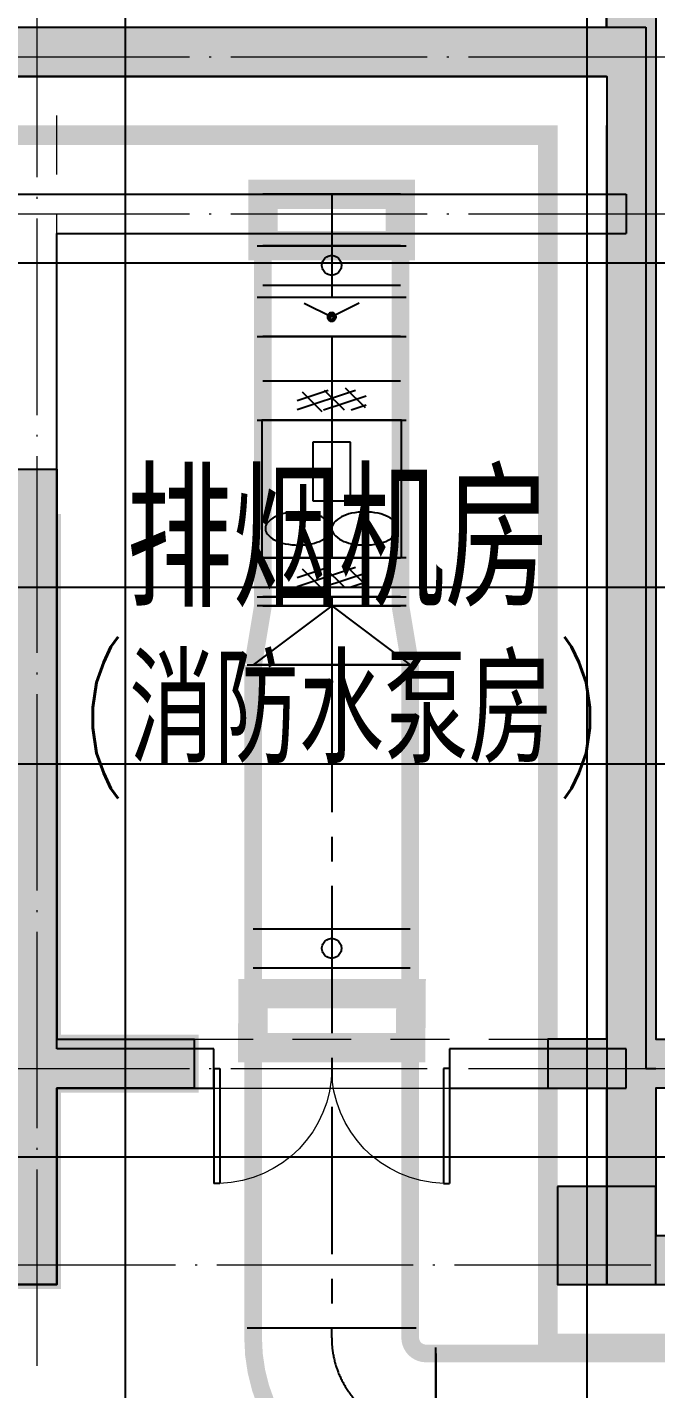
# Model space of a CAD drawing. Extents: x 369444 to 684549, y -549309 to 575337.
# Drawn here: x 577324 to 580524, y 265177 to 272107 of the extents above; entities that cross this region are included whole.
import ezdxf

# ---------------------------------------------------------------- set-up
doc = ezdxf.new("R2010")
doc.units = 0
doc.header["$LTSCALE"] = 1000
doc.header["$MEASUREMENT"] = 0
for name, pattern in [('CENTER2', [1.125, 0.75, -0.125, 0.125, -0.125]), ('DASH', [0.35, 0.25, -0.1]), ('DOTE', [2.42, 2, -0.2, 0.02, -0.2]), ('线型3', [500, 300, -200])]:
    doc.linetypes.add(name, pattern=pattern)
for name, color, linetype in [('00', 4, 'Continuous'), ('COLUMN', 9, 'Continuous'), ('DOTE', 1, 'Continuous'), ('DUCT-排烟中心线', 5, 'CENTER2'), ('DUCT-排烟法兰', 4, 'Continuous'), ('DUCT-排烟管', 2, 'Continuous'), ('DUCT-排烟管端线', 4, 'Continuous'), ('DUCT-排烟阀门', 7, 'Continuous'), ('PUB_HATCH', 8, 'Continuous'), ('T-填充', 8, 'Continuous'), ('WALL', 9, 'Continuous'), ('WINDOW', 4, 'Continuous'), ('砼墙', 151, 'Continuous'), ('防火分区线', 7, 'Continuous'), ('颜洞口', 1, 'Continuous'), ('风管标注', 3, 'Continuous')]:
    doc.layers.add(name, color=color, linetype=linetype)
for name, color, linetype, lineweight in [('DOTE2', 122, 'DOTE', 9), ('TEXT', 7, 'Continuous', 13), ('梁', 4, 'Continuous', 18), ('梁虚线', 134, '线型3', 18)]:
    doc.layers.add(name, color=color, linetype=linetype, lineweight=lineweight)
doc.styles.add('_HZTXT', font='txt.shx', dxfattribs={"width": 0.8, "bigfont": 'HZTXT.shx'})

# ---------------------------------------------------------------- blocks, each defined once
blk = doc.blocks.new('$DorLib2D$00000002')
for p, q in [((-0.5, 0), (-0.5, 0.4875)), ((-0.475, 0.4875), (-0.5, 0.4875)), ((-0.475, 0), (-0.475, 0.4875)), ((0.475, 0), (0.475, 0.4875)), ((0.475, 0.4875), (0.5, 0.4875)), ((0.5, 0), (0.5, 0.4875)), ((-0.5, 0), (-0.475, 0)), ((0.5, 0), (0.475, 0))]:
    blk.add_line(p, q)
at = {"lineweight": 13}
for centre, start, end in [((-0.4875, 0), 0, 88.53072), ((0.4875, 0), 91.46928, 180)]:
    blk.add_arc(centre, 0.4875, start, end, dxfattribs=at)
blk = doc.blocks.new('column500')
h = blk.add_hatch(color=0)
h.dxf.hatch_style = 1
h.paths.add_polyline_path([(-216380.9, -381439.9), (-215880.9, -381439.9), (-215880.9, -380939.9), (-216380.9, -380939.9)])
at = {"color": 0}
blk.add_lwpolyline([(-216380.9, -381439.9), (-215880.9, -381439.9), (-215880.9, -380939.9), (-216380.9, -380939.9)], close=True, dxfattribs=at)
blk = doc.blocks.new('N-风管')
at = {"color": 0}
for p, q in [((38489414475.66449, 3905364580.899136, 3000.000007), (38489414475.66449, 3905363880.899136, 3000.000007)), ((38489415185.66449, 3905364580.899136, 3000.000007), (38489414475.66449, 3905364580.899136, 3000.000007)), ((38489415185.66449, 3905363880.899136, 3000.000007), (38489415185.66449, 3905364580.899136, 3000.000007)), ((38489414735.041908, 3905364468.535142, 3000.000007), (38489414735.041908, 3905364169.330482, 3000.000007)), ((38489414926.287071, 3905364468.535142, 3000.000007), (38489414735.041908, 3905364468.535142, 3000.000007)), ((38489414926.287071, 3905364169.330482, 3000.000007), (38489414926.287071, 3905364468.535142, 3000.000007)), ((38489414735.041908, 3905364169.330482, 3000.000007), (38489414926.287071, 3905364169.330482, 3000.000007)), ((38489414830.66449, 3905364169.330482, 3000.000007), (38489414830.66449, 3905364028.952913, 3000.000007)), ((38489414475.66449, 3905363880.899136, 3000.000007), (38489415185.66449, 3905363880.899136, 3000.000007))]:
    blk.add_line(p, q, dxfattribs=at)
for centre, major_axis, ratio, start_param, end_param in [((38489414635.988892, 3905363907.189114, 3000.000007), (206.37381, 0.001272), 0.9859152585, 1.7782642591, 2.0409758912), ((38489414661.490662, 3905363787.748689, 3000.000007), (330.175507, 0.000201), 0.9859154169, 1.5707957264, 1.7782697802), ((38489414661.490662, 3905363787.748689, 3000.000007), (-330.175507, 0.000201), 0.9859154169, 4.504915527, 4.7123895807), ((38489414686.992432, 3905363907.189114, 3000.000007), (-206.37381, 0.001272), 0.9859152585, 4.2422094159, 4.5049210481), ((38489414974.336548, 3905363907.189114, 3000.000007), (206.37381, 0.001272), 0.9859152585, 1.7782642591, 2.0409758912), ((38489414999.838318, 3905363787.748689, 3000.000007), (330.175507, 0.000201), 0.9859154169, 1.5707957264, 1.7782697802), ((38489414999.838318, 3905363787.748689, 3000.000007), (-330.175507, 0.000201), 0.9859154169, 4.504915527, 4.7123895807), ((38489415025.340088, 3905363907.189114, 3000.000007), (-206.37381, 0.001272), 0.9859152585, 4.2422094159, 4.5049210481), ((38489414539.222397, 3905364028.952913, 3000.000007), (46.022865, 0.000058), 0.9859152477, 2.4577341047, 3.1415913761), ((38489414539.222397, 3905364028.952913, 3000.000007), (-46.022865, 0.000058), 0.9859152477, 0.0000012774, 0.6838585489), ((38489414597.267731, 3905363982.30879, 3000.000007), (-120.90634, 0.001657), 0.9859156664, -1.1005968998, -0.6838432976), ((38489414725.713577, 3905363982.30879, 3000.000007), (120.906346, 0.001786), 0.9859156223, 0.6838422116, 1.1005958056), ((38489414783.758919, 3905364028.952913, 3000.000007), (46.022858, 0.001028), 0.9859148477, -0.0000226453, 0.6838350919), ((38489414783.758919, 3905364028.952913, 3000.000007), (-46.022858, 0.001028), 0.9859148477, 2.4577575617, 3.1416152989), ((38489414877.570061, 3905364028.952913, 3000.000007), (-46.022858, 0.001028), 0.9859148477, -0.6838350919, 0.0000226453), ((38489414877.570061, 3905364028.952913, 3000.000007), (46.022858, 0.001028), 0.9859148477, 3.1415700082, 3.8254277455), ((38489414935.615387, 3905363982.30879, 3000.000007), (-120.906346, 0.001786), 0.9859156223, -1.1005958056, -0.6838422116), ((38489415064.061249, 3905363982.30879, 3000.000007), (120.90634, 0.001657), 0.9859156664, 0.6838432976, 1.1005968998), ((38489415122.106583, 3905364028.952913, 3000.000007), (-46.022865, 0.000058), 0.9859152477, 3.141593931, 3.8254512025), ((38489415122.106583, 3905364028.952913, 3000.000007), (46.022865, 0.000058), 0.9859152477, -0.6838585489, -0.0000012774), ((38489414597.267731, 3905364075.597037, 3000.000007), (120.906345, 0.001354), 0.9859156512, 3.8254384727, 4.2421920455), ((38489414635.988892, 3905364150.716713, 3000.000007), (-206.37381, 0.001271), 0.9859152599, 1.1006167599, 1.3633283918), ((38489414686.992432, 3905364150.716713, 3000.000007), (206.37381, 0.001271), 0.9859152599, -1.3633283918, -1.1006167599), ((38489414725.713577, 3905364075.597037, 3000.000007), (-120.906351, 0.001483), 0.985915607, 2.0409943559, 2.4577479204), ((38489414935.615387, 3905364075.597037, 3000.000007), (120.906351, 0.001483), 0.985915607, 3.8254373867, 4.2421909512), ((38489414974.336548, 3905364150.716713, 3000.000007), (-206.37381, 0.001271), 0.9859152599, 1.1006167599, 1.3633283918), ((38489415025.340088, 3905364150.716713, 3000.000007), (206.37381, 0.001271), 0.9859152599, -1.3633283918, -1.1006167599), ((38489415064.061249, 3905364075.597037, 3000.000007), (-120.906345, 0.001354), 0.9859156512, 2.0409932617, 2.4577468345), ((38489414661.490662, 3905364270.157137, 3000.000007), (330.175485, 0.000044), 0.9859154814, 4.5049147821, 4.71238885), ((38489414661.490662, 3905364270.157137, 3000.000007), (-330.175485, 0.000044), 0.9859154814, 1.5707964572, 1.778270525), ((38489414999.838318, 3905364270.157137, 3000.000007), (330.175485, 0.000044), 0.9859154814, 4.5049147821, 4.71238885), ((38489414999.838318, 3905364270.157137, 3000.000007), (-330.175485, 0.000044), 0.9859154814, 1.5707964572, 1.778270525)]:
    blk.add_ellipse(centre, major_axis=major_axis, ratio=ratio, start_param=start_param, end_param=end_param, dxfattribs=at)
for p in [(38489414830.66449, 3905364580.899136, 3000.000007), (38489414830.66449, 3905363880.899136, 3000.000007)]:
    blk.add_point(p, dxfattribs=at)
at = {"layer": 'DUCT-排烟中心线', "color": 0}
for p, q in [((38489414830.66449, 3905365730.369666), (38489414830.66449, 3905365468.366005)), ((38489414830.66449, 3905365468.366005), (38489414830.66449, 3905365205.724266)), ((38489414830.66449, 3905365005.724267), (38489414830.66449, 3905364580.899136)), ((38489414830.66449, 3905364580.899136), (38489414830.66449, 3905363880.499135)), ((38489414830.66449, 3905363680.499136), (38489414830.66449, 3905363634.940663)), ((38489414830.66449, 3905363634.940663), (38489414830.66449, 3905363334.940663)), ((38489414830.66449, 3905363334.840663), (38489414830.66449, 3905359960.373012)), ((38489414830.66449, 3905359910.373012), (38489414830.66449, 3905359960.373012))]:
    blk.add_line(p, q, dxfattribs=at)
blk.add_arc((38489415310.66449, 3905359910.373012), 480, 180.0000000569, 270, dxfattribs=at)
at = {"layer": 'DUCT-排烟法兰', "color": 0}
for p, q in [((38489414450.66449, 3905365468.466005), (38489415210.66449, 3905365468.466005)), ((38489414450.66449, 3905365205.824266), (38489415210.66449, 3905365205.824266)), ((38489414450.66449, 3905365005.624266), (38489415210.66449, 3905365005.624266)), ((38489414450.66449, 3905364580.799136), (38489415210.66449, 3905364580.799136)), ((38489414450.66449, 3905363880.599136), (38489415210.66449, 3905363880.599136)), ((38489414450.66449, 3905363680.399136), (38489415210.66449, 3905363680.399136)), ((38489415210.66449, 3905363635.040663), (38489414450.66449, 3905363635.040663)), ((38489414400.66449, 3905363334.840663), (38489415260.66449, 3905363334.840663)), ((38489414400.66449, 3905359960.473011), (38489415260.66449, 3905359960.473011)), ((38489415360.764488, 3905359000.373012), (38489415360.764488, 3905359860.373012))]:
    blk.add_line(p, q, dxfattribs=at)
at = {"layer": 'DUCT-排烟管', "color": 0}
for q in [(38489414430.66449, 3905363334.940663), (38489415230.66449, 3905363334.940663)]:
    blk.add_line((38489414830.66449, 3905363634.940663), q, dxfattribs=at)
at = {"layer": 'DUCT-排烟管', "color": 0, "const_width": 90}
for points in [[(38489414480.66449, 3905365730.369666), (38489414480.66449, 3905365468.366005)], [(38489415180.66449, 3905365468.366005), (38489415180.66449, 3905365730.369666)], [(38489414480.66449, 3905365268.366005), (38489414480.66449, 3905365468.366005)], [(38489414480.66449, 3905365468.366005), (38489414480.66449, 3905365205.724266)], [(38489415180.66449, 3905365468.366005), (38489415180.66449, 3905365268.366005)], [(38489415180.66449, 3905365205.724266), (38489415180.66449, 3905365468.366005)], [(38489414480.66449, 3905365005.724266), (38489414480.66449, 3905365205.724266)], [(38489415180.66449, 3905365205.724266), (38489415180.66449, 3905365005.724266)], [(38489414480.66449, 3905365005.724267), (38489414480.66449, 3905364580.899136)], [(38489415180.66449, 3905364580.899136), (38489415180.66449, 3905365005.724267)], [(38489414480.66449, 3905364580.899136), (38489414480.66449, 3905364780.899136)], [(38489415180.66449, 3905364780.899136), (38489415180.66449, 3905364580.899136)], [(38489414480.66449, 3905364580.899136), (38489414480.66449, 3905363880.499135)], [(38489415180.66449, 3905363880.499135), (38489415180.66449, 3905364580.899136)], [(38489414480.66449, 3905363680.499136), (38489414480.66449, 3905363880.499136)], [(38489415180.66449, 3905363880.499136), (38489415180.66449, 3905363680.499136)], [(38489414480.66449, 3905363634.940663), (38489414430.66449, 3905363334.940663)], [(38489414480.66449, 3905363680.499136), (38489414480.66449, 3905363634.940663)], [(38489415180.66449, 3905363634.940663), (38489415180.66449, 3905363680.499136)], [(38489415180.66449, 3905363634.940663), (38489415230.66449, 3905363334.940663)], [(38489414430.66449, 3905363334.840663), (38489414430.66449, 3905359960.373012)], [(38489415230.66449, 3905359960.373012), (38489415230.66449, 3905363334.840663)], [(38489414430.66449, 3905361792.162667), (38489414430.66449, 3905361992.162667)], [(38489415230.66449, 3905361992.162667), (38489415230.66449, 3905361792.162667)], [(38489414430.66449, 3905359910.373012), (38489414430.66449, 3905359960.373012)], [(38489415230.66449, 3905359960.373012), (38489415230.66449, 3905359910.373012)], [(38489415310.66449, 3905359830.373012), (38489415360.66449, 3905359830.373012)], [(38489441842.527267, 3905359830.373012), (38489415360.66449, 3905359830.373012)]]:
    blk.add_lwpolyline(points, dxfattribs=at)
at = {"layer": 'DUCT-排烟管', "color": 0, "extrusion": (0, 0, -1), "const_width": 90}
for points in [[(-38489415310.66449, 3905359030.373012, 0.4142135622), (-38489414430.66449, 3905359910.373012)], [(-38489415310.66449, 3905359830.373012, 0.4142135624), (-38489415230.66449, 3905359910.373012)]]:
    blk.add_lwpolyline(points, format="xyb", dxfattribs=at)
at = {"layer": 'DUCT-排烟管端线', "color": 0}
for p, q in [((38489415180.66449, 3905365730.369666), (38489414480.66449, 3905365730.369666)), ((38489414480.66449, 3905365468.366005), (38489415180.66449, 3905365468.366005)), ((38489414480.66449, 3905365468.366005), (38489415180.66449, 3905365468.366005)), ((38489415180.66449, 3905365468.366005), (38489414480.66449, 3905365468.366005)), ((38489414480.66449, 3905365268.366005), (38489415180.66449, 3905365268.366005)), ((38489414480.66449, 3905365205.724266), (38489415180.66449, 3905365205.724266)), ((38489414480.66449, 3905365205.724266), (38489415180.66449, 3905365205.724266)), ((38489415180.66449, 3905365005.724267), (38489414480.66449, 3905365005.724267)), ((38489414480.66449, 3905365005.724266), (38489415180.66449, 3905365005.724266)), ((38489414480.66449, 3905364780.899136), (38489415180.66449, 3905364780.899136)), ((38489414480.66449, 3905364580.899136), (38489415180.66449, 3905364580.899136)), ((38489414480.66449, 3905364580.899136), (38489415180.66449, 3905364580.899136)), ((38489415180.66449, 3905364580.899136), (38489414480.66449, 3905364580.899136)), ((38489414480.66449, 3905363880.499136), (38489415180.66449, 3905363880.499136)), ((38489414480.66449, 3905363880.499135), (38489415180.66449, 3905363880.499135)), ((38489414480.66449, 3905363680.499136), (38489415180.66449, 3905363680.499136)), ((38489415180.66449, 3905363680.499136), (38489414480.66449, 3905363680.499136)), ((38489414480.66449, 3905363634.940663), (38489415180.66449, 3905363634.940663)), ((38489415180.66449, 3905363634.940663), (38489414480.66449, 3905363634.940663)), ((38489414430.66449, 3905363334.940663), (38489415230.66449, 3905363334.940663)), ((38489415230.66449, 3905363334.840663), (38489414430.66449, 3905363334.840663)), ((38489414430.66449, 3905361992.162667), (38489415230.66449, 3905361992.162667)), ((38489414430.66449, 3905361792.162667), (38489415230.66449, 3905361792.162667)), ((38489414430.66449, 3905359960.373012), (38489415230.66449, 3905359960.373012)), ((38489414430.66449, 3905359960.373012), (38489415230.66449, 3905359960.373012)), ((38489415360.66449, 3905359030.373012), (38489415360.66449, 3905359830.373012)), ((38489415360.66449, 3905359830.373012), (38489415360.66449, 3905359030.373012))]:
    blk.add_line(p, q, dxfattribs=at)
at = {"layer": 'DUCT-排烟阀门', "color": 0}
for p, q in [((38489414806.576813, 3905365412.181339), (38489414812.258263, 3905365414.85483)), ((38489414812.258263, 3905365414.85483), (38489414818.230003, 3905365416.795164)), ((38489414818.230003, 3905365416.795164), (38489414824.397827, 3905365417.97174)), ((38489414824.397827, 3905365417.97174), (38489414830.66449, 3905365418.366005)), ((38489414830.66449, 3905365455.866005), (38489414830.66449, 3905365280.866005)), ((38489414830.66449, 3905365418.366005), (38489414836.931152, 3905365417.971741)), ((38489414836.931152, 3905365417.971741), (38489414843.098984, 3905365416.795164)), ((38489414843.098984, 3905365416.795164), (38489414849.070717, 3905365414.85483)), ((38489414849.070717, 3905365414.85483), (38489414854.752167, 3905365412.18134)), ((38489414780.763153, 3905365371.505531), (38489414781.550133, 3905365377.735071)), ((38489414780.763153, 3905365365.226479), (38489414780.763153, 3905365371.505531)), ((38489414781.550133, 3905365358.99694), (38489414780.763153, 3905365365.226479)), ((38489414781.550133, 3905365377.735071), (38489414783.111656, 3905365383.816855)), ((38489414783.111656, 3905365352.915155), (38489414781.550133, 3905365358.99694)), ((38489414783.111656, 3905365383.816855), (38489414785.423126, 3905365389.65497)), ((38489414785.423126, 3905365347.077041), (38489414783.111656, 3905365352.915155)), ((38489414785.423126, 3905365389.65497), (38489414788.448097, 3905365395.157345)), ((38489414788.448097, 3905365341.574666), (38489414785.423126, 3905365347.077041)), ((38489414788.448097, 3905365395.157345), (38489414792.138817, 3905365400.237205)), ((38489414792.138817, 3905365400.237205), (38489414796.437134, 3905365404.814437)), ((38489414796.437134, 3905365404.814437), (38489414801.27523, 3905365408.816855)), ((38489414801.27523, 3905365408.816855), (38489414806.576813, 3905365412.181339)), ((38489414854.752167, 3905365412.18134), (38489414860.053749, 3905365408.816855)), ((38489414860.053749, 3905365408.816855), (38489414864.891853, 3905365404.814437)), ((38489414864.891853, 3905365404.814437), (38489414869.190163, 3905365400.237205)), ((38489414869.190163, 3905365400.237205), (38489414872.880882, 3905365395.157345)), ((38489414872.880882, 3905365395.157345), (38489414875.905853, 3905365389.65497)), ((38489414875.905853, 3905365347.077041), (38489414872.880882, 3905365341.574666)), ((38489414875.905853, 3905365389.65497), (38489414878.217323, 3905365383.816855)), ((38489414878.217323, 3905365352.915156), (38489414875.905853, 3905365347.077041)), ((38489414878.217323, 3905365383.816855), (38489414879.778847, 3905365377.735071)), ((38489414879.778847, 3905365358.99694), (38489414878.217323, 3905365352.915156)), ((38489414879.778847, 3905365377.735071), (38489414880.565826, 3905365371.505532)), ((38489414880.565826, 3905365365.22648), (38489414879.778847, 3905365358.99694)), ((38489414880.565826, 3905365371.505532), (38489414880.565826, 3905365365.22648)), ((38489414792.138817, 3905365336.494806), (38489414788.448097, 3905365341.574666)), ((38489414796.437134, 3905365331.917574), (38489414792.138817, 3905365336.494806)), ((38489414801.27523, 3905365327.915155), (38489414796.437134, 3905365331.917574)), ((38489414806.576813, 3905365324.550671), (38489414801.27523, 3905365327.915155)), ((38489414812.258263, 3905365321.877181), (38489414806.576813, 3905365324.550671)), ((38489414818.230003, 3905365319.936847), (38489414812.258263, 3905365321.877181)), ((38489414824.397827, 3905365318.76027), (38489414818.230003, 3905365319.936847)), ((38489414830.66449, 3905365318.366005), (38489414824.397827, 3905365318.76027)), ((38489414836.931152, 3905365318.760271), (38489414830.66449, 3905365318.366005)), ((38489414843.098984, 3905365319.936847), (38489414836.931152, 3905365318.760271)), ((38489414849.070717, 3905365321.877181), (38489414843.098984, 3905365319.936847)), ((38489414854.752167, 3905365324.550672), (38489414849.070717, 3905365321.877181)), ((38489414860.053749, 3905365327.915156), (38489414854.752167, 3905365324.550672)), ((38489414864.891853, 3905365331.917574), (38489414860.053749, 3905365327.915156)), ((38489414869.190163, 3905365336.494806), (38489414864.891853, 3905365331.917574)), ((38489414872.880882, 3905365341.574666), (38489414869.190163, 3905365336.494806)), ((38489414690.66449, 3905365175.724266), (38489414830.66449, 3905365105.724266)), ((38489414970.66449, 3905365175.724266), (38489414830.66449, 3905365105.724266)), ((38489414809.35215, 3905365111.788166), (38489414808.600792, 3905365107.768785)), ((38489414808.600792, 3905365107.768785), (38489414808.600792, 3905365103.67978)), ((38489414808.600792, 3905365103.67978), (38489414809.35215, 3905365099.660397)), ((38489414810.829269, 3905365115.601049), (38489414809.35215, 3905365111.788166)), ((38489414809.35215, 3905365099.660397), (38489414810.829269, 3905365095.847512)), ((38489414812.98185, 3905365119.07759), (38489414810.829269, 3905365115.601049)), ((38489414810.829269, 3905365095.847512), (38489414812.98185, 3905365092.370968)), ((38489414815.736603, 3905365122.099399), (38489414812.98185, 3905365119.07759)), ((38489414812.98185, 3905365092.370968), (38489414815.736603, 3905365089.349155)), ((38489414816.081329, 3905365109.26211), (38489414815.675331, 3905365106.438295)), ((38489414815.675331, 3905365106.438295), (38489414815.811073, 3905365103.588674)), ((38489414818.999687, 3905365124.563572), (38489414815.736603, 3905365122.099399)), ((38489414815.736603, 3905365089.349155), (38489414818.999687, 3905365086.884976)), ((38489414815.811073, 3905365103.588674), (38489414816.483658, 3905365100.816239)), ((38489414817.014412, 3905365111.958057), (38489414816.081329, 3905365109.26211)), ((38489414816.483658, 3905365100.816239), (38489414817.668777, 3905365098.221193)), ((38489414818.440826, 3905365114.428699), (38489414817.014412, 3905365111.958057)), ((38489414817.668777, 3905365098.221193), (38489414819.323593, 3905365095.897327)), ((38489414820.309059, 3905365116.58474), (38489414818.440826, 3905365114.428699)), ((38489414822.660019, 3905365126.386197), (38489414818.999687, 3905365124.563572)), ((38489414818.999687, 3905365086.884976), (38489414822.660019, 3905365085.062347)), ((38489414819.323593, 3905365095.897327), (38489414821.388298, 3905365093.928632)), ((38489414820.234734, 3905365108.254496), (38489414819.944359, 3905365106.234926)), ((38489414819.944359, 3905365106.234926), (38489414820.041443, 3905365104.1969)), ((38489414820.041443, 3905365104.1969), (38489414820.522469, 3905365102.214077)), ((38489414820.902061, 3905365110.182616), (38489414820.234734, 3905365108.254496)), ((38489414822.551552, 3905365118.348255), (38489414820.309059, 3905365116.58474)), ((38489414820.522469, 3905365102.214077), (38489414821.370064, 3905365100.358122)), ((38489414821.922234, 3905365111.9496), (38489414820.902061, 3905365110.182616)), ((38489414821.370064, 3905365100.358122), (38489414822.553574, 3905365098.696113)), ((38489414821.388298, 3905365093.928632), (38489414823.788269, 3905365092.386263)), ((38489414823.258362, 3905365113.491584), (38489414821.922234, 3905365111.9496)), ((38489414825.087273, 3905365119.655506), (38489414822.551552, 3905365118.348255)), ((38489414822.553574, 3905365098.696113), (38489414824.030243, 3905365097.288119)), ((38489414826.592934, 3905365127.505203), (38489414822.660019, 3905365126.386197)), ((38489414822.660019, 3905365085.062347), (38489414826.592934, 3905365083.943335)), ((38489414824.862167, 3905365114.752837), (38489414823.258362, 3905365113.491584)), ((38489414823.788269, 3905365092.386263), (38489414826.436768, 3905365091.325963)), ((38489414824.030243, 3905365097.288119), (38489414825.746674, 3905365096.18503)), ((38489414826.675697, 3905365115.687774), (38489414824.862167, 3905365114.752837)), ((38489414827.824547, 3905365120.459246), (38489414825.087273, 3905365119.655506)), ((38489414825.746674, 3905365096.18503), (38489414827.640846, 3905365095.426714)), ((38489414826.436768, 3905365091.325963), (38489414829.238068, 3905365090.786056)), ((38489414830.66449, 3905365127.882486), (38489414826.592934, 3905365127.505203)), ((38489414826.592934, 3905365083.943335), (38489414830.66449, 3905365083.566046)), ((38489414828.633392, 3905365116.262603), (38489414826.675697, 3905365115.687774)), ((38489414827.640846, 3905365095.426714), (38489414829.644318, 3905365095.040578)), ((38489414830.66449, 3905365120.730426), (38489414827.824547, 3905365120.459246)), ((38489414830.66449, 3905365116.45655), (38489414828.633392, 3905365116.262603)), ((38489414829.238068, 3905365090.786056), (38489414832.090912, 3905365090.786055)), ((38489414829.644318, 3905365095.040578), (38489414831.684662, 3905365095.040579)), ((38489414834.736053, 3905365127.505197), (38489414830.66449, 3905365127.882486)), ((38489414833.504433, 3905365120.459244), (38489414830.66449, 3905365120.730426)), ((38489414832.695587, 3905365116.262604), (38489414830.66449, 3905365116.45655)), ((38489414830.66449, 3905365083.566046), (38489414834.736053, 3905365083.943329)), ((38489414831.684662, 3905365095.040579), (38489414833.688133, 3905365095.426715)), ((38489414832.090912, 3905365090.786055), (38489414834.892212, 3905365091.325959)), ((38489414834.653267, 3905365115.687775), (38489414832.695587, 3905365116.262604)), ((38489414836.241707, 3905365119.655501), (38489414833.504433, 3905365120.459244)), ((38489414833.688133, 3905365095.426715), (38489414835.582314, 3905365096.185033)), ((38489414836.466797, 3905365114.752839), (38489414834.653267, 3905365115.687775)), ((38489414838.668961, 3905365126.386185), (38489414834.736053, 3905365127.505197)), ((38489414834.736053, 3905365083.943329), (38489414838.668961, 3905365085.062335)), ((38489414834.892212, 3905365091.325959), (38489414837.54071, 3905365092.386256)), ((38489414835.582314, 3905365096.185033), (38489414837.298737, 3905365097.288123)), ((38489414838.777428, 3905365118.348247), (38489414836.241707, 3905365119.655501)), ((38489414838.070618, 3905365113.491587), (38489414836.466797, 3905365114.752839)), ((38489414837.298737, 3905365097.288123), (38489414838.775414, 3905365098.696116)), ((38489414837.54071, 3905365092.386256), (38489414839.940681, 3905365093.928623)), ((38489414839.406754, 3905365111.949604), (38489414838.070618, 3905365113.491587)), ((38489414842.329292, 3905365124.563556), (38489414838.668961, 3905365126.386185)), ((38489414838.668961, 3905365085.062335), (38489414842.329292, 3905365086.88496)), ((38489414838.775414, 3905365098.696116), (38489414839.958923, 3905365100.358126)), ((38489414841.01992, 3905365116.58473), (38489414838.777428, 3905365118.348247)), ((38489414840.426918, 3905365110.18262), (38489414839.406754, 3905365111.949604)), ((38489414839.940681, 3905365093.928623), (38489414842.005386, 3905365095.897316)), ((38489414839.958923, 3905365100.358126), (38489414840.806511, 3905365102.214082)), ((38489414841.094254, 3905365108.2545), (38489414840.426918, 3905365110.18262)), ((38489414840.806511, 3905365102.214082), (38489414841.287537, 3905365104.196905)), ((38489414842.888153, 3905365114.428687), (38489414841.01992, 3905365116.58473)), ((38489414841.384621, 3905365106.234931), (38489414841.094254, 3905365108.2545)), ((38489414841.287537, 3905365104.196905), (38489414841.384621, 3905365106.234931)), ((38489414842.005386, 3905365095.897316), (38489414843.660202, 3905365098.221179)), ((38489414845.592377, 3905365122.099377), (38489414842.329292, 3905365124.563556)), ((38489414842.329292, 3905365086.88496), (38489414845.592377, 3905365089.349133)), ((38489414844.314568, 3905365111.958043), (38489414842.888153, 3905365114.428687)), ((38489414843.660202, 3905365098.221179), (38489414844.845322, 3905365100.816225)), ((38489414845.24765, 3905365109.262095), (38489414844.314568, 3905365111.958043)), ((38489414844.845322, 3905365100.816225), (38489414845.517906, 3905365103.588659)), ((38489414845.653648, 3905365106.438281), (38489414845.24765, 3905365109.262095)), ((38489414845.517906, 3905365103.588659), (38489414845.653648, 3905365106.438281)), ((38489414848.34713, 3905365119.077564), (38489414845.592377, 3905365122.099377)), ((38489414845.592377, 3905365089.349133), (38489414848.34713, 3905365092.370943)), ((38489414850.49971, 3905365115.60102), (38489414848.34713, 3905365119.077564)), ((38489414848.34713, 3905365092.370943), (38489414850.49971, 3905365095.847483)), ((38489414851.97683, 3905365111.788136), (38489414850.49971, 3905365115.60102)), ((38489414850.49971, 3905365095.847483), (38489414851.97683, 3905365099.660366)), ((38489414852.728188, 3905365107.768753), (38489414851.97683, 3905365111.788136)), ((38489414851.97683, 3905365099.660366), (38489414852.728188, 3905365103.679748)), ((38489414852.728188, 3905365103.679748), (38489414852.728188, 3905365107.768753)), ((38489414952.438828, 3905364730.899136), (38489414655.66449, 3905364632.988997)), ((38489414812.438828, 3905364730.899136), (38489414655.66449, 3905364679.177018)), ((38489414782.367996, 3905364622.774131), (38489414681.331703, 3905364722.774131)), ((38489414895.6782, 3905364630.899136), (38489414794.641907, 3905364730.899136)), ((38489415002.898193, 3905364642.506287), (38489414901.861893, 3905364742.506287)), ((38489415005.66449, 3905364702.271029), (38489414789.329941, 3905364630.899136)), ((38489415005.66449, 3905364656.083007), (38489414929.329941, 3905364630.899136)), ((38489414952.438828, 3905363830.499136), (38489414655.66449, 3905363732.588996)), ((38489414812.438828, 3905363830.499136), (38489414655.66449, 3905363778.777018)), ((38489414782.367996, 3905363722.374131), (38489414681.331703, 3905363822.374131)), ((38489414895.6782, 3905363730.499136), (38489414794.641907, 3905363830.499136)), ((38489415002.898193, 3905363742.106287), (38489414901.861893, 3905363842.106287)), ((38489415005.66449, 3905363801.871028), (38489414789.329941, 3905363730.499136)), ((38489415005.66449, 3905363755.683007), (38489414929.329941, 3905363730.499136)), ((38489414830.66449, 3905361979.662667), (38489414830.66449, 3905361804.662667)), ((38489414780.763153, 3905361895.302193), (38489414781.550133, 3905361901.531733)), ((38489414780.763153, 3905361889.02314), (38489414780.763153, 3905361895.302193)), ((38489414781.550133, 3905361882.793601), (38489414780.763153, 3905361889.02314)), ((38489414781.550133, 3905361901.531733), (38489414783.111656, 3905361907.613516)), ((38489414783.111656, 3905361876.711817), (38489414781.550133, 3905361882.793601)), ((38489414783.111656, 3905361907.613516), (38489414785.423126, 3905361913.451631)), ((38489414785.423126, 3905361913.451631), (38489414788.448097, 3905361918.954006)), ((38489414788.448097, 3905361918.954006), (38489414792.138817, 3905361924.033866)), ((38489414792.138817, 3905361924.033866), (38489414796.437134, 3905361928.611098)), ((38489414796.437134, 3905361928.611098), (38489414801.27523, 3905361932.613516)), ((38489414801.27523, 3905361932.613516), (38489414806.576813, 3905361935.978001)), ((38489414806.576813, 3905361935.978001), (38489414812.258263, 3905361938.651491)), ((38489414812.258263, 3905361938.651491), (38489414818.230003, 3905361940.591825)), ((38489414818.230003, 3905361940.591825), (38489414824.397827, 3905361941.768402)), ((38489414824.397827, 3905361941.768402), (38489414830.66449, 3905361942.162667)), ((38489414830.66449, 3905361942.162667), (38489414836.931152, 3905361941.768402)), ((38489414836.931152, 3905361941.768402), (38489414843.098984, 3905361940.591825)), ((38489414843.098984, 3905361940.591825), (38489414849.070717, 3905361938.651491)), ((38489414849.070717, 3905361938.651491), (38489414854.752167, 3905361935.978001)), ((38489414854.752167, 3905361935.978001), (38489414860.053749, 3905361932.613517)), ((38489414860.053749, 3905361932.613517), (38489414864.891853, 3905361928.611098)), ((38489414864.891853, 3905361928.611098), (38489414869.190163, 3905361924.033866)), ((38489414869.190163, 3905361924.033866), (38489414872.880882, 3905361918.954007)), ((38489414872.880882, 3905361918.954007), (38489414875.905853, 3905361913.451632)), ((38489414875.905853, 3905361913.451632), (38489414878.217323, 3905361907.613517)), ((38489414878.217323, 3905361907.613517), (38489414879.778847, 3905361901.531733)), ((38489414879.778847, 3905361882.793601), (38489414878.217323, 3905361876.711817)), ((38489414879.778847, 3905361901.531733), (38489414880.565826, 3905361895.302193)), ((38489414880.565826, 3905361889.023141), (38489414879.778847, 3905361882.793601)), ((38489414880.565826, 3905361895.302193), (38489414880.565826, 3905361889.023141)), ((38489414785.423126, 3905361870.873702), (38489414783.111656, 3905361876.711817)), ((38489414788.448097, 3905361865.371327), (38489414785.423126, 3905361870.873702)), ((38489414792.138817, 3905361860.291467), (38489414788.448097, 3905361865.371327)), ((38489414796.437134, 3905361855.714235), (38489414792.138817, 3905361860.291467)), ((38489414801.27523, 3905361851.711817), (38489414796.437134, 3905361855.714235)), ((38489414806.576813, 3905361848.347332), (38489414801.27523, 3905361851.711817)), ((38489414812.258263, 3905361845.673842), (38489414806.576813, 3905361848.347332)), ((38489414818.230003, 3905361843.733509), (38489414812.258263, 3905361845.673842)), ((38489414824.397827, 3905361842.556931), (38489414818.230003, 3905361843.733509)), ((38489414830.66449, 3905361842.162667), (38489414824.397827, 3905361842.556931)), ((38489414836.931152, 3905361842.556932), (38489414830.66449, 3905361842.162667)), ((38489414843.098984, 3905361843.733509), (38489414836.931152, 3905361842.556932)), ((38489414849.070717, 3905361845.673842), (38489414843.098984, 3905361843.733509)), ((38489414854.752167, 3905361848.347333), (38489414849.070717, 3905361845.673842)), ((38489414860.053749, 3905361851.711817), (38489414854.752167, 3905361848.347333)), ((38489414864.891853, 3905361855.714235), (38489414860.053749, 3905361851.711817)), ((38489414869.190163, 3905361860.291468), (38489414864.891853, 3905361855.714235)), ((38489414872.880882, 3905361865.371327), (38489414869.190163, 3905361860.291468)), ((38489414875.905853, 3905361870.873703), (38489414872.880882, 3905361865.371327)), ((38489414878.217323, 3905361876.711817), (38489414875.905853, 3905361870.873703))]:
    blk.add_line(p, q, dxfattribs=at)
at = {"layer": '颜洞口', "color": 0, "const_width": 150}
for points in [[(38489414480.66449, 3905365730.369666), (38489415180.66449, 3905365730.369666), (38489415180.66449, 3905365468.566005), (38489414480.66449, 3905365468.566005)], [(38489414430.66449, 3905361661.462667), (38489415234.54335, 3905361661.462667), (38489415232.60392, 3905361386.629593), (38489414428.72506, 3905361386.629593)]]:
    blk.add_lwpolyline(points, close=True, dxfattribs=at)
blk = doc.blocks.new('17#梁图')
at = {"layer": '梁', "color": 0, "lineweight": 18, "ltscale": 1}
blk.add_line((-4579709.7, 2802923.2), (-4577909.7, 2802923.2), dxfattribs=at)
at = {"layer": '梁虚线', "color": 0, "lineweight": 18, "ltscale": 0.001}
for p, q in [((-4580409.7, 2806073.2), (-4580409.7, 2808073.2)), ((-4579709.7, 2803173.2), (-4577909.7, 2803173.2))]:
    blk.add_line(p, q, dxfattribs=at)
at = {"layer": '砼墙', "color": 0, "ltscale": 1}
for p, q in [((-4581209.7, 2808073.2), (-4577609.7, 2808073.2)), ((-4577609.7, 2807823.2), (-4577609.7, 2803173.2)), ((-4577609.7, 2803173.2), (-4577909.7, 2803173.2)), ((-4577909.7, 2803173.2), (-4577909.7, 2802923.2)), ((-4577909.7, 2802923.2), (-4577609.7, 2802923.2)), ((-4577609.7, 2802923.2), (-4577609.7, 2801923.2)), ((-4577609.7, 2801923.2), (-4547209.7, 2801923.2))]:
    blk.add_line(p, q, dxfattribs=at)
at = {"layer": '砼墙', "color": 0, "ltscale": 1, "const_width": 45}
blk.add_lwpolyline([(-4579709.7, 2802923.2), (-4580409.7, 2802923.2), (-4580409.7, 2801923.2), (-4581259.7, 2801923.2), (-4581259.7, 2802173.2), (-4580659.7, 2802173.2), (-4580659.7, 2803173.2), (-4580659.7, 2805823.2), (-4580409.7, 2805823.2), (-4580409.7, 2803173.2), (-4579709.7, 2803173.2)], close=True, dxfattribs=at)

msp = doc.modelspace()

# ---------------------------------------------------------------- hatches: boundary and pattern name
at = {"layer": 'PUB_HATCH'}
for points in [[(576924.5, 272107), (576724.5, 271857), (580274.5, 271857), (580474.5, 272107)], [(580474.5, 272107), (580274.5, 271857), (580274.5, 266807), (580474.5, 266807)], [(580524.5, 266807), (580274.5, 266807), (580274.5, 265707), (580524.5, 265957)], [(580524.5, 265957), (580274.5, 265707), (599444.5, 265707), (599194.5, 265957)]]:
    msp.add_hatch(color=256, dxfattribs=at).paths.add_polyline_path(points)
at = {"layer": 'T-填充'}
h = msp.add_hatch(color=8, dxfattribs=at)
h.dxf.hatch_style = 1
h.paths.add_polyline_path([(600674.5, 278557), (600674.5, 279057), (600124.5, 279057), (600124.5, 278557)])
h.paths.add_polyline_path([(599974.5, 277257), (599974.5, 277007), (599974.5, 276857), (600124.5, 276857), (600374.5, 276857), (600374.5, 277257)], flags=17)
h.paths.add_polyline_path([(588424.5, 278557), (588424.5, 279007), (587974.5, 279007), (587974.5, 278557)])
h.paths.add_polyline_path([(588224.5, 277257), (587774.5, 277257), (587774.5, 276857), (588024.5, 276857), (588224.5, 276857), (588224.5, 277007)], flags=17)
h.paths.add_polyline_path([(607624.5, 275007), (605574.5, 275007), (605574.5, 278557), (605174.5, 278557), (605174.5, 278757), (605574.5, 278757), (605574.5, 283457), (603074.5, 283457), (603074.5, 281057), (602324.5, 281057), (602324.5, 281257), (602874.5, 281257), (602874.5, 283457), (600674.5, 283457), (600674.5, 281257), (601224.5, 281257), (601224.5, 281057), (600424.5, 281057), (600424.5, 283707), (602874.5, 283707), (605824.5, 283707), (605824.5, 278757), (605824.5, 275257), (607874.5, 275257), (611474.5, 275257), (614474.5, 275257), (614474.5, 272107), (614474.5, 265707), (613924.5, 265707), (613924.5, 265957), (614174.5, 265957), (614174.5, 271857), (613774.5, 271857), (613774.5, 272107), (614174.5, 272107), (614174.5, 275007), (611474.5, 275007), (611474.5, 273257), (611224.5, 273257), (611224.5, 275007), (607874.5, 275007), (607874.5, 274157), (607624.5, 274157)])
h.paths.add_polyline_path([(592274.5, 274207), (591724.5, 274207), (591724.5, 274457), (592274.5, 274457), (592674.5, 274457), (592674.5, 274207), (592524.5, 274207), (592524.5, 271307), (590774.5, 271307), (590774.5, 271557), (592274.5, 271557)], flags=17)
h.paths.add_polyline_path([(582974.5, 283657), (582574.5, 283657), (582574.5, 282107), (582324.5, 282107), (582324.5, 283907), (582974.5, 283907)])
h.paths.add_polyline_path([(598224.5, 266707), (597374.5, 266707), (596674.5, 266707), (596674.5, 266957), (597124.5, 266957), (597124.5, 270157), (597374.5, 270157), (597374.5, 266957), (598224.5, 266957)], flags=17)
h.paths.add_polyline_path([(590774.5, 266707), (589924.5, 266707), (589924.5, 266957), (590774.5, 266957), (590774.5, 270157), (591024.5, 270157), (591024.5, 266957), (591474.5, 266957), (591474.5, 266707)], flags=17)
h.paths.add_polyline_path([(596424.5, 274207), (595874.5, 274207), (595874.5, 271557), (597374.5, 271557), (597374.5, 271307), (595624.5, 271307), (595624.5, 274207), (595474.5, 274207), (595474.5, 274457), (595874.5, 274457), (596424.5, 274457)], flags=17)
h.paths.add_polyline_path([(604774.5, 266707), (603724.5, 266707), (602974.5, 266707), (602974.5, 266957), (603724.5, 266957), (603724.5, 270757), (604024.5, 270757), (604024.5, 266957), (604774.5, 266957)], flags=17)
h.paths.add_polyline_path([(600124.5, 274232), (599674.5, 274232), (599674.5, 274482), (600374.5, 274482), (600374.5, 271307), (600124.5, 271307)], flags=17)
h.paths.add_polyline_path([(588474.5, 274207), (588024.5, 274207), (588024.5, 271307), (587774.5, 271307), (587774.5, 274457), (588474.5, 274457)], flags=17)
h.paths.add_polyline_path([(584124.5, 266707), (583374.5, 266707), (583374.5, 266957), (584124.5, 266957), (584124.5, 270657), (584424.5, 270657), (584424.5, 266957), (585174.5, 266957), (585174.5, 266707)], flags=17)
h.paths.add_polyline_path([(583024.5, 278557), (582574.5, 278557), (582574.5, 277587), (582274.5, 277587), (582274.5, 278557), (582274.5, 279957), (582574.5, 279957), (582574.5, 278757), (583024.5, 278757)])
h.paths.add_polyline_path([(574224.5, 265707), (573674.5, 265707), (573674.5, 270407), (573974.5, 270407), (573974.5, 265957), (574224.5, 265957)])
h.paths.add_polyline_path([(578174.5, 266707), (577474.5, 266707), (577474.5, 265707), (576624.5, 265707), (576624.5, 265957), (577224.5, 265957), (577224.5, 266957), (577224.5, 269857), (577474.5, 269857), (577474.5, 266957), (578174.5, 266957)], flags=17)
h.paths.add_polyline_path([(600374.5, 266707), (600024.5, 266707), (600024.5, 266957), (600074.5, 266957), (600074.5, 270157), (600374.5, 270157), (600374.5, 266957), (600574.5, 266957), (600574.5, 266707)], flags=17)
h.paths.add_polyline_path([(588124.5, 266707), (587774.5, 266707), (587574.5, 266707), (587574.5, 266957), (587774.5, 266957), (587774.5, 270157), (588074.5, 270157), (588074.5, 266957), (588124.5, 266957)], flags=17)
h.paths.add_polyline_path([(574374.5, 271857), (573674.5, 271857), (573674.5, 275257), (574349.5, 275257), (574349.5, 275007), (573974.5, 275007), (573974.5, 272107), (574374.5, 272107)])
edge = h.paths.add_edge_path()
edge.add_line((588224.5, 281257), (587474.5, 281257))
edge.add_line((587474.5, 281257), (587474.5, 283657))
edge.add_line((587474.5, 283657), (585274.5, 283657))
edge.add_line((585274.5, 283657), (585274.5, 281457))
edge.add_line((585274.5, 281457), (585824.5, 281457))
edge.add_line((585824.5, 281457), (585824.5, 281257))
edge.add_line((585824.5, 281257), (585074.5, 281257))
edge.add_line((585074.5, 281257), (585074.5, 283907))
edge.add_line((585074.5, 283907), (587474.5, 283907))
edge.add_line((587474.5, 283907), (587724.5, 283907))
edge.add_line((587724.5, 283907), (587724.5, 281507))
edge.add_line((587724.5, 281507), (588224.5, 281507))
edge.add_line((588224.5, 281507), (588224.5, 281257))
edge.add_line((588224.5, 281257), (588224.5, 281157))
edge.add_line((588224.5, 281157), (587974.5, 281157))
edge.add_line((587974.5, 281157), (587974.5, 281257))
h.paths.add_polyline_path([(588224.5, 281257), (587474.5, 281257), (587474.5, 283657), (585274.5, 283657), (585274.5, 281457), (585824.5, 281457), (585824.5, 281257), (585074.5, 281257), (585074.5, 283907), (587474.5, 283907), (587724.5, 283907), (587724.5, 281507), (588224.5, 281507)], flags=17)
edge = h.paths.add_edge_path()
edge.add_line((614224.5, 262126), (614474.5, 262126))
edge.add_line((614224.5, 262126), (614224.5, 265707))
edge.add_line((614474.5, 262126), (614474.5, 265707))
edge.add_line((588024.5, 276857), (588024.5, 276107))
edge.add_line((588024.5, 276107), (584424.5, 276107))
edge.add_line((584424.5, 276107), (584424.5, 275007))
edge.add_line((584424.5, 275007), (584424.5, 272857))
edge.add_line((584424.5, 272857), (584124.5, 272857))
edge.add_line((584124.5, 272857), (584124.5, 275007))
edge.add_line((584124.5, 275007), (582574.5, 275007))
edge.add_line((582574.5, 275007), (580524.5, 275007))
edge.add_line((580524.5, 275007), (580524.5, 274157))
edge.add_line((580524.5, 274157), (580274.5, 274157))
edge.add_line((580274.5, 274157), (580274.5, 275007))
edge.add_line((580274.5, 275007), (576924.5, 275007))
edge.add_line((576924.5, 275007), (576924.5, 272107))
edge.add_line((576924.5, 272107), (580274.5, 272107))
edge.add_line((580274.5, 272107), (580274.5, 272657))
edge.add_line((580274.5, 272657), (580524.5, 272657))
edge.add_line((580524.5, 272657), (580524.5, 271857))
edge.add_line((580524.5, 271857), (580524.5, 266957))
edge.add_line((580524.5, 266957), (580674.5, 266957))
edge.add_line((580674.5, 266957), (580674.5, 266707))
edge.add_line((580674.5, 266707), (580524.5, 266707))
edge.add_line((580524.5, 266707), (580524.5, 265957))
edge.add_line((580524.5, 265957), (610674.5, 265957))
edge.add_line((610674.5, 265957), (610674.5, 266707))
edge.add_line((610674.5, 266707), (609974.5, 266707))
edge.add_line((609974.5, 266707), (609974.5, 266957))
edge.add_line((609974.5, 266957), (610674.5, 266957))
edge.add_line((610674.5, 266957), (610674.5, 269757))
edge.add_line((610674.5, 269757), (610924.5, 269757))
edge.add_line((610924.5, 269757), (610924.5, 266957))
edge.add_line((610924.5, 266957), (610924.5, 265957))
edge.add_line((610924.5, 265957), (611924.5, 265957))
edge.add_line((611924.5, 265957), (611924.5, 271857))
edge.add_line((611924.5, 271857), (607874.5, 271857))
edge.add_line((607874.5, 271857), (607874.5, 266957))
edge.add_line((607874.5, 266957), (608174.5, 266957))
edge.add_line((608174.5, 266957), (608174.5, 266707))
edge.add_line((608174.5, 266707), (607874.5, 266707))
edge.add_line((607874.5, 266707), (607474.5, 266707))
edge.add_line((607474.5, 266707), (607474.5, 266957))
edge.add_line((607474.5, 266957), (607624.5, 266957))
edge.add_line((607624.5, 266957), (607624.5, 271857))
edge.add_line((607624.5, 271857), (603724.5, 271857))
edge.add_line((603724.5, 271857), (603724.5, 276107))
edge.add_line((603724.5, 276107), (600124.5, 276107))
edge.add_line((600124.5, 276107), (600124.5, 276857))
edge.add_line((587774.5, 276857), (587774.5, 276357))
edge.add_line((587774.5, 276357), (584124.5, 276357))
edge.add_line((584124.5, 276357), (584124.5, 275257))
edge.add_line((584124.5, 275257), (582574.5, 275257))
edge.add_line((582574.5, 275257), (582574.5, 276227))
edge.add_line((582574.5, 276227), (582274.5, 276227))
edge.add_line((582274.5, 276227), (582274.5, 275257))
edge.add_line((582274.5, 275257), (580274.5, 275257))
edge.add_line((580274.5, 275257), (576674.5, 275257))
edge.add_line((576674.5, 275257), (576199.5, 275257))
edge.add_line((576199.5, 275257), (576199.5, 275007))
edge.add_line((576199.5, 275007), (576674.5, 275007))
edge.add_line((576674.5, 275007), (576674.5, 271857))
edge.add_line((576674.5, 271857), (580274.5, 271857))
edge.add_line((580274.5, 271857), (580274.5, 266957))
edge.add_line((580274.5, 266957), (579974.5, 266957))
edge.add_line((579974.5, 266957), (579974.5, 266707))
edge.add_line((579974.5, 266707), (580274.5, 266707))
edge.add_line((580274.5, 266707), (580274.5, 265707))
edge.add_line((580274.5, 265707), (610674.5, 265707))
edge.add_line((610674.5, 265707), (612174.5, 265707))
edge.add_line((612174.5, 265707), (612174.5, 272107))
edge.add_line((612174.5, 272107), (607874.5, 272107))
edge.add_line((607874.5, 272107), (607874.5, 272657))
edge.add_line((607874.5, 272657), (607624.5, 272657))
edge.add_line((607624.5, 272657), (607624.5, 272107))
edge.add_line((607624.5, 272107), (604024.5, 272107))
edge.add_line((604024.5, 272107), (604024.5, 276357))
edge.add_line((604024.5, 276357), (600374.5, 276357))
edge.add_line((600374.5, 276357), (600374.5, 276857))
edge.add_line((588224.5, 277257), (599974.5, 277257))
edge.add_line((588224.5, 277007), (599974.5, 277007))
at = {"layer": '砼墙', "ltscale": 6}
msp.add_hatch(color=8, dxfattribs=at).paths.add_polyline_path([(580524.5, 275007), (582574.5, 275007), (584124.5, 275007), (584124.5, 272857), (584424.5, 272857), (584424.5, 275007), (584424.5, 276107), (588024.5, 276107), (588024.5, 276857), (587774.5, 276857), (587774.5, 276357), (584124.5, 276357), (584124.5, 275257), (582574.5, 275257), (582574.5, 276227), (582274.5, 276227), (582274.5, 275257), (580274.5, 275257), (576674.5, 275257), (576199.5, 275257), (576199.5, 275007), (576674.5, 275007), (576674.5, 271857), (580274.5, 271857), (580274.5, 266957), (579974.5, 266957), (579974.5, 266707), (580274.5, 266707), (580274.5, 265707), (599444.5, 265707), (599444.5, 265957), (580524.5, 265957), (580524.5, 266707), (580674.5, 266707), (580674.5, 266957), (580524.5, 266957), (580524.5, 271857), (580524.5, 272657), (580274.5, 272657), (580274.5, 272107), (576924.5, 272107), (576924.5, 275007), (580274.5, 275007), (580274.5, 274157), (580524.5, 274157)])

# ---------------------------------------------------------------- linework, layer by layer
at = {"layer": '00', "color": 8, "ltscale": 1}
msp.add_lwpolyline([(588024.4, 276857), (588024.4, 276107), (584424.4, 276107), (584424.4, 275007), (584424.4, 272857), (584124.4, 272857), (584124.4, 275007), (582574.4, 275007), (580524.4, 275007), (580524.4, 274157), (580274.4, 274157), (580274.4, 275007), (576924.4, 275007), (576924.4, 272107), (580274.4, 272107), (580274.4, 272657), (580524.4, 272657), (580524.4, 271857), (580524.4, 266957), (580674.4, 266957), (580674.4, 266707), (580524.4, 266707), (580524.4, 265957)], dxfattribs=at)
at = {"layer": 'DOTE', "color": 8}
for p, q in [((577824.5, 261807), (577824.5, 476704.8)), ((580174.5, 59364.2), (580174.5, 476704.8))]:
    msp.add_line(p, q, dxfattribs=at)
at = {"layer": 'DOTE', "color": 8, "lineweight": -2}
for p, q in [((377844.4, 270907), (624570.9, 270907)), ((377844.4, 269257), (624570.9, 269257)), ((377844.4, 268357), (624570.9, 268357)), ((377844.4, 266357), (624570.9, 266357))]:
    msp.add_line(p, q, dxfattribs=at)
at = {"layer": 'DOTE2', "linetype": 'DOTE', "ltscale": 0.5}
for points in [[(577374.5, 265293.2), (577374.5, 272498.9)], [(572310.4, 271957), (582044.1, 271957)], [(572310.4, 271157), (582044.1, 271157)], [(572310.4, 266807), (582044.1, 266807)], [(572240, 265807), (581973.7, 265807)]]:
    msp.add_lwpolyline(points, dxfattribs=at)
at = {"layer": 'WALL'}
for p, q in [((576924.5, 272107), (580474.5, 272107)), ((580474.5, 272107), (580474.5, 266807)), ((576724.5, 271857), (580274.5, 271857)), ((580274.5, 271857), (580274.5, 266807)), ((573674.5, 271257), (577374.5, 271257)), ((577374.5, 271257), (580374.5, 271257)), ((580374.5, 271257), (580374.5, 271057)), ((577474.5, 266907), (577474.5, 271057)), ((577474.5, 271057), (580374.5, 271057)), ((578274.5, 266907), (577474.5, 266907)), ((578274.5, 266707), (578274.5, 266907)), ((580374.5, 266907), (579474.5, 266907)), ((579474.5, 266907), (579474.5, 266707)), ((580374.5, 266707), (580374.5, 266907)), ((580274.5, 266807), (580274.5, 265707)), ((580474.5, 266807), (580524.5, 266807)), ((577474.5, 265707), (577474.5, 266707)), ((577474.5, 266707), (578274.5, 266707)), ((579474.5, 266707), (580374.5, 266707)), ((575524.5, 265707), (577474.5, 265707)), ((580274.5, 265707), (599444.5, 265707))]:
    msp.add_line(p, q, dxfattribs=at)
at = {"layer": '砼墙', "color": 8, "ltscale": 1}
for points in [[(587774.5, 276857), (587774.5, 276357), (584124.5, 276357), (584124.5, 275257), (582574.5, 275257), (582574.5, 276227), (582274.5, 276227), (582274.5, 275257), (580274.5, 275257), (576674.5, 275257), (576199.5, 275257), (576199.5, 275007), (576674.5, 275007), (576674.5, 271857), (580274.5, 271857), (580274.5, 266957), (579974.5, 266957), (579974.5, 266707), (580274.5, 266707), (580274.5, 265707), (599444.5, 265707)], [(588024.5, 276857), (588024.5, 276107), (584424.5, 276107), (584424.5, 275007), (584424.5, 272857), (584124.5, 272857), (584124.5, 275007), (582574.5, 275007), (580524.5, 275007), (580524.5, 274157), (580274.5, 274157), (580274.5, 275007), (576924.5, 275007), (576924.5, 272107), (580274.5, 272107), (580274.5, 272657), (580524.5, 272657), (580524.5, 271857), (580524.5, 266957), (580674.5, 266957), (580674.5, 266707), (580524.5, 266707), (580524.5, 265957), (599444.5, 265957)]]:
    msp.add_lwpolyline(points, dxfattribs=at)
msp.add_lwpolyline([(578174.5, 266707), (577474.5, 266707), (577474.5, 265707), (576624.5, 265707), (576624.5, 265957), (577224.5, 265957), (577224.5, 266957), (577224.5, 269857), (577474.5, 269857), (577474.5, 266957), (578174.5, 266957)], close=True, dxfattribs=at)
at = {"layer": '防火分区线', "color": 3, "linetype": 'DASH', "ltscale": 8, "const_width": 100}
msp.add_lwpolyline([(604274.5, 272357), (604274.5, 276657), (600674.5, 276657), (600674.5, 277557), (587474.5, 277557), (587474.5, 276657), (583874.5, 276657), (583874.5, 275557), (576224.5, 275557), (576224.5, 271557), (579974.5, 271557), (579974.5, 265407), (599694.5, 265407), (599694.5, 265407), (612474.5, 265407), (612474.5, 272357)], close=True, dxfattribs=at)

# ---------------------------------------------------------------- block references
at = {"color": 8}
msp.add_blockref('17#梁图', (5157884.1, -2536216.1), dxfattribs=at)
at = {"layer": 'COLUMN', "color": 8, "rotation": 270}
msp.add_blockref('column500', (961464.3, 49826), dxfattribs=at)
at = {"layer": 'WINDOW', "xscale": -1200, "yscale": 1200, "zscale": 1200, "rotation": 180}
msp.add_blockref('$DorLib2D$00000002', (578874.5, 266807), dxfattribs=at)
at = {"layer": '风管标注', "color": 8}
msp.add_blockref('N-风管', (-38488835956.2, -3905094473.4), dxfattribs=at)

# ---------------------------------------------------------------- texts
at = {"layer": 'TEXT', "color": 2, "style": '_HZTXT', "width": 0.8}
msp.add_text('排烟机房', height=675, dxfattribs=at).set_placement((577829.7, 269156.6))
at = {"layer": 'TEXT', "color": 4, "style": '_HZTXT', "width": 0.8}
msp.add_text('(消防水泵房)', height=540, dxfattribs=at).set_placement((577584.3, 268361.1))

doc.saveas('drawing.dxf')
